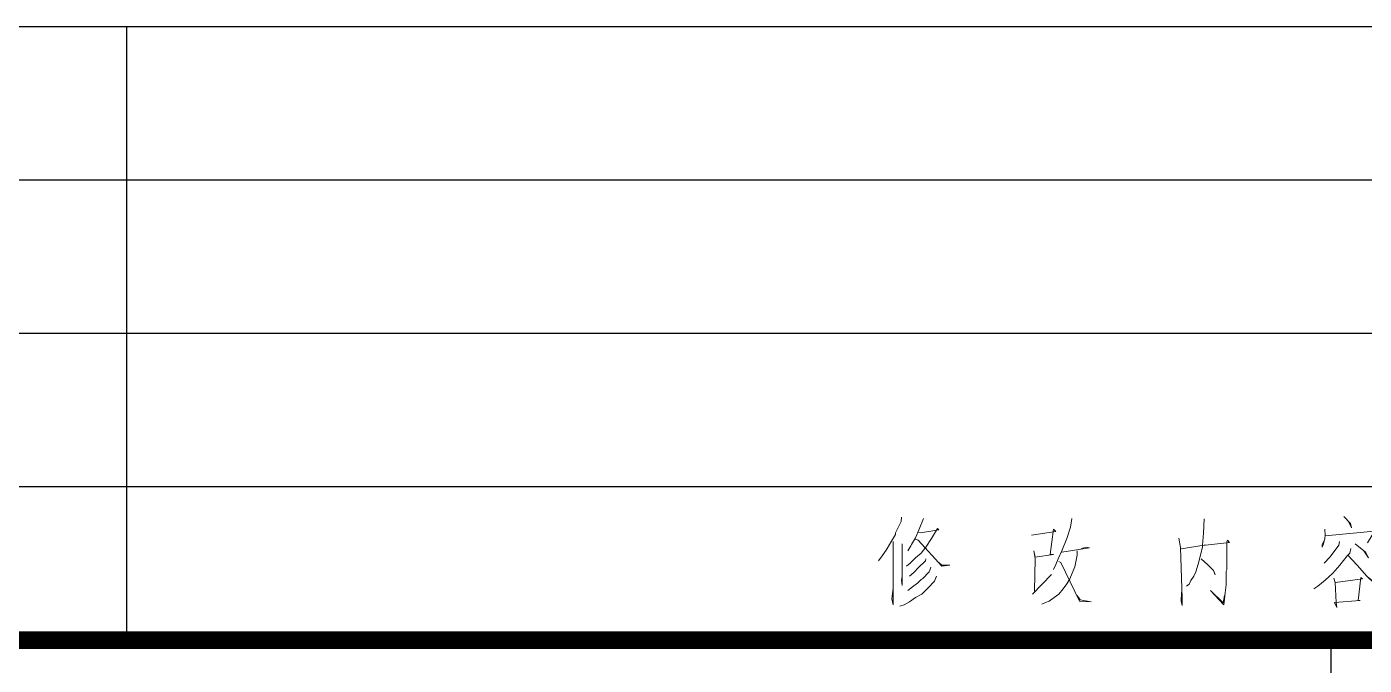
# Model space of a CAD drawing. Extents: x -93062 to 326984, y -142534 to 91021.
# Drawn here: x 108261 to 114369, y -49954 to -47040 of the extents above; entities that cross this region are included whole.
import ezdxf
from ezdxf.enums import TextEntityAlignment as Align

# ---------------------------------------------------------------- set-up
doc = ezdxf.new("R2010")
doc.units = 0
doc.header["$LTSCALE"] = 1000
doc.header["$MEASUREMENT"] = 0
doc.layers.get('0').update_dxf_attribs({"color": 8})
doc.layers.add('Version', color=8, linetype='Continuous')
doc.styles.add('TK', font='GEDITXT.SHX', dxfattribs={"width": 0.85, "height": 3.5, "bigfont": 'DXT.SHX'})

# ---------------------------------------------------------------- blocks, each defined once
blk = doc.blocks.new('GEDI_TQ_2012')
at = {"color": 2}
blk.add_line((-90, 0), (-90, 40), dxfattribs=at)
at = {"color": 2, "const_width": 0.8}
blk.add_lwpolyline([(-180, 40), (0, 40)], dxfattribs=at)
blk = doc.blocks.new('GEDI_Version_2012')
at = {"layer": 'Version', "color": 2}
for p, q in [((0, 28), (-180, 28)), ((-145, 0), (-145, 28)), ((0, 21), (-180, 21)), ((0, 14), (-180, 14)), ((0, 7), (-180, 7)), ((0, 0), (-180, 0))]:
    blk.add_line(p, q, dxfattribs=at)
at = {"layer": 'Version', "color": 7, "lineweight": 0}
for points in [[(-109.618, 5.624), (-109.64, 5.422), (-109.895, 4.898), (-109.895, 4.831), (-110.119, 4.442), (-110.314, 4.113), (-110.508, 3.851), (-110.673, 3.619)], [(-108.615, 5.557), (-108.81, 5.063), (-108.975, 4.666), (-109.169, 4.375), (-109.199, 4.307), (-109.334, 4.083)], [(-101.846, 5.557), (-101.905, 5.16), (-102.07, 4.636), (-102.294, 4.083), (-102.459, 3.716), (-102.571, 3.454), (-102.684, 3.23)], [(-95.794, 5.543), (-95.824, 4.892), (-95.877, 4.331), (-95.877, 4.264), (-95.959, 3.875), (-96.071, 3.478), (-96.183, 3.119), (-96.266, 2.925), (-96.408, 2.723), (-96.49, 2.558), (-96.602, 2.461)], [(-89.428, 5.654), (-89.122, 5.325), (-89.069, 5.13), (-89.211, 5.422)], [(-108.862, 4.936), (-108.75, 4.898), (-107.912, 5.033), (-107.972, 5.093), (-108.249, 4.636), (-108.503, 4.24), (-108.72, 3.978), (-108.975, 3.754), (-109.221, 3.522), (-109.394, 3.387)], [(-103.686, 4.801), (-102.571, 4.966), (-102.684, 5.063), (-102.826, 3.918), (-102.684, 3.918), (-103.521, 3.784), (-103.574, 4.083), (-103.521, 3.716), (-103.544, 2.242)], [(-90.296, 5.063), (-90.266, 4.801), (-90.296, 4.636), (-90.349, 4.405), (-90.408, 4.24), (-90.408, 4.375), (-90.296, 4.607)], [(-90.266, 4.771), (-87.872, 4.996), (-87.954, 5.063), (-88.343, 4.442)], [(-110.007, 4.509), (-110.007, 1.621), (-110.059, 1.883), (-110.007, 2.377)], [(-109.588, 4.405), (-109.588, 2.504), (-109.618, 2.736), (-109.588, 2.901)], [(-108.975, 4.607), (-108.862, 4.569), (-107.777, 3.387), (-107.411, 3.424), (-107.777, 3.424), (-107.912, 3.552)], [(-96.961, 4.66), (-96.879, 4.234), (-96.797, 1.907), (-96.797, 1.578), (-96.849, 1.772), (-96.827, 2.199)], [(-96.849, 4.167), (-95.794, 4.331), (-95.742, 4.331), (-94.649, 4.466), (-94.732, 4.563), (-94.762, 4.496), (-94.762, 3.807), (-94.762, 3.216), (-94.792, 3.149), (-94.792, 2.595), (-94.792, 2.528), (-94.844, 2.169), (-94.874, 1.87), (-94.904, 1.608), (-95.517, 2.266), (-94.934, 1.705), (-94.874, 2.034)], [(-89.623, 4.509), (-89.653, 4.345), (-90.042, 3.813), (-90.326, 3.522)], [(-88.905, 4.405), (-88.426, 4.015), (-88.291, 3.754), (-88.508, 4.083)], [(-108.503, 3.716), (-108.526, 3.619), (-108.556, 3.589), (-108.832, 3.327), (-109.057, 3.095), (-109.251, 2.931)], [(-101.599, 4.083), (-101.599, 3.881), (-101.711, 3.357), (-101.823, 3.065), (-101.928, 2.803), (-102.07, 2.571), (-102.235, 2.34), (-102.429, 2.108), (-102.654, 1.95), (-102.878, 1.786), (-103.043, 1.719), (-103.215, 1.651)], [(-102.294, 4.015), (-101.037, 4.21), (-101.18, 4.24), (-101.404, 4.18)], [(-95.936, 3.71), (-95.63, 3.448), (-95.375, 3.186), (-95.293, 2.984), (-95.345, 3.119)], [(-89.099, 4.18), (-89.152, 3.978), (-89.264, 3.851), (-89.6, 3.424), (-89.93, 3.065), (-90.266, 2.736), (-90.603, 2.474), (-90.798, 2.34)], [(-89.234, 3.881), (-88.815, 3.424), (-88.373, 2.931), (-88.037, 2.601), (-87.535, 2.639), (-88.067, 2.669), (-88.291, 2.863)], [(-108.279, 3.327), (-108.331, 3.192), (-108.361, 3.125), (-108.668, 2.803), (-108.72, 2.766), (-108.892, 2.601), (-109.117, 2.437), (-109.334, 2.272)], [(-102.429, 3.589), (-102.347, 3.552), (-101.486, 1.786), (-100.955, 1.748), (-101.456, 1.846), (-101.599, 2.048)], [(-108.024, 2.931), (-108.114, 2.699), (-108.413, 2.377), (-108.698, 2.108), (-108.975, 1.95), (-109.251, 1.748), (-109.506, 1.621), (-109.7, 1.554)], [(-103.634, 2.108), (-102.766, 2.998)], [(-89.877, 2.833), (-89.817, 2.639), (-89.765, 1.719), (-89.735, 1.487), (-89.847, 1.719), (-88.68, 1.816), (-88.762, 1.816), (-88.65, 2.863), (-88.568, 2.803), (-89.795, 2.639)]]:
    blk.add_lwpolyline(points, dxfattribs=at)
blk = doc.blocks.new('A$C1C011119')
for name, p in [('GEDI_Version_2012', (584, 50)), ('GEDI_TQ_2012', (584, 10))]:
    blk.add_blockref(name, p)
at = {"style": 'TK', "width": 0.85}
for tag, height, p in [('PROJECTNAME', 4.75, (529, 44)), ('PHASE', 4, (571, 44)), ('DRAWINGNAME', 4.75, (539, 31))]:
    blk.add_attdef(tag, text='', height=height, dxfattribs=at).set_placement(p, align=Align.MIDDLE_CENTER)
for tag, p, height in [('APPROVE', (416, 32.75), 3.5), ('DESIGN', (461, 32.75), 3.5), ('REVIEW1', (416, 25.75), 3.5), ('DRAW', (461, 25.75), 3.5), ('REVIEW2', (416, 18.75), 3.5), ('PROPORTION', (461, 18.75), 3.5), ('DRAWINGNUMBER', (511, 18.5), 4), ('CHECK', (416, 11.75), 3.5), ('DATE', (461, 11.75), 3.5), ('VERSION', (577, 11.75), 3.5)]:
    blk.add_attdef(tag, p, '', height=height, dxfattribs=at)
blk = doc.blocks.new('safsafasffasfsd')
at = {"xscale": 100, "yscale": 100, "zscale": 100}
blk.add_blockref('A$C1C011119', (-59400, 0), dxfattribs=at)

msp = doc.modelspace()

# ---------------------------------------------------------------- block references
msp.add_blockref('safsafasffasfsd', (124217.5, -54839.5))

doc.saveas('drawing.dxf')
